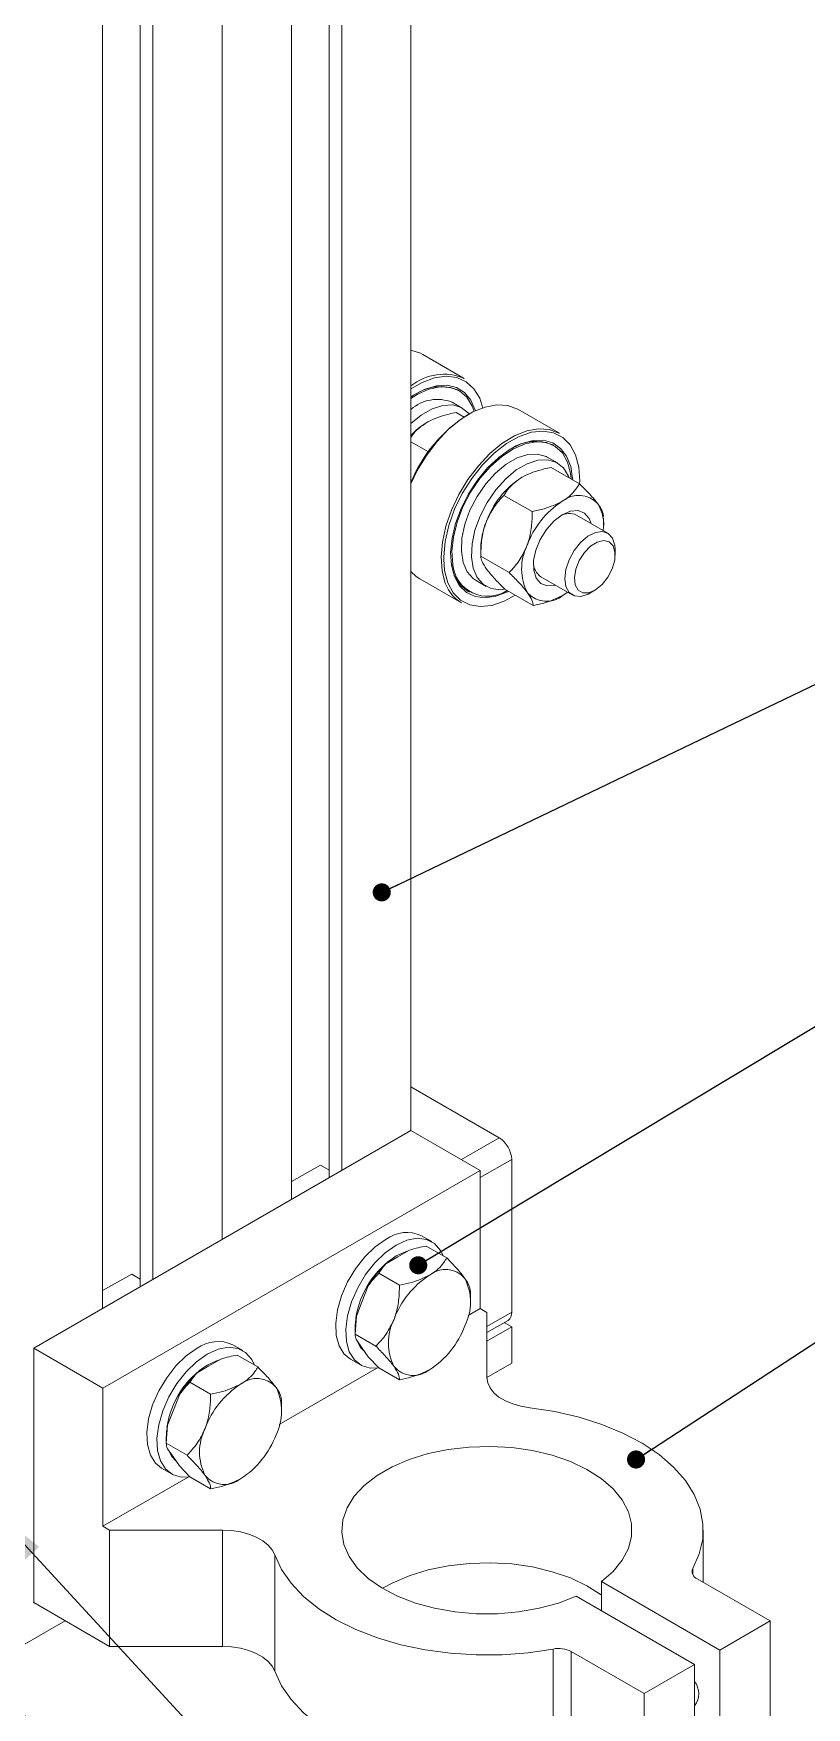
# Model space of a CAD drawing. Header units: millimetres. Extents: x 15 to 415, y 5 to 292.
# Drawn here: x 301 to 344.4, y 101.1 to 195.1 of the extents above; entities that cross this region are included whole.
import ezdxf

# ---------------------------------------------------------------- set-up
doc = ezdxf.new("R2010")
doc.units = ezdxf.units.MM
doc.dimstyles.new('SLDDIMSTYLE0', dxfattribs={"dimtxt": 0.18, "dimasz": 1.016, "dimexe": 0, "dimexo": 0.0625, "dimgap": 0, "dimtad": 0, "dimtih": 1, "dimtoh": 1, "dimdec": 0, "dimrnd": 1e-09, "dimzin": 0, "dimdsep": 46, "dimtxsty": 'Standard', "dimblk1": 'DOT', "dimblk2": 'DOT', "dimsah": 1, "dimcen": 0.09, "dimadec": 0, "dimazin": 0, "dimtfac": 1.016, "dimtdec": 0, "dimtofl": 0, "dimtmove": 0, "dimatfit": 3, "dimldrblk": 'DOT', "dimfxl": 1, "dimfrac": 2, "dimtolj": 1, "dimtzin": 0, "dimarcsym": 0})
doc.dimstyles.new('SLDDIMSTYLE1', dxfattribs={"dimtxt": 0.18, "dimasz": 3.302, "dimexe": 0, "dimexo": 0.0625, "dimgap": 0, "dimtad": 0, "dimtih": 1, "dimtoh": 1, "dimdec": 0, "dimrnd": 1e-09, "dimzin": 0, "dimdsep": 46, "dimtxsty": 'Standard', "dimsah": 1, "dimcen": 0.09, "dimadec": 0, "dimazin": 0, "dimtfac": 3.302, "dimtdec": 0, "dimtofl": 0, "dimtmove": 0, "dimatfit": 3, "dimfxl": 1, "dimfrac": 2, "dimtolj": 1, "dimtzin": 0, "dimarcsym": 0})

# ---------------------------------------------------------------- blocks, each defined once
blk = doc.blocks.new('_DOT')
at = {"color": 0, "linetype": 'ByBlock', "lineweight": -2}
blk.add_line((-0.5, 0), (-1, 0), dxfattribs=at)
at = {"color": 0, "linetype": 'ByBlock', "const_width": 0.5}
blk.add_lwpolyline([(-0.25, 0, 1), (0.25, 0, 1)], format="xyb", close=True, dxfattribs=at)

msp = doc.modelspace()

# ---------------------------------------------------------------- linework, layer by layer
at = {"color": 7, "linetype": 'Continuous', "lineweight": 15}
for p, q in [((322.219, 240.761), (322.219, 133.494)), ((317.623, 238.108), (317.623, 130.841)), ((318.33, 238.516), (318.33, 131.25)), ((315.501, 236.883), (315.501, 129.617)), ((311.612, 234.638), (311.612, 127.372)), ((307.723, 232.394), (307.723, 125.128)), ((307.016, 231.986), (307.016, 124.719)), ((304.893, 230.761), (304.893, 123.495)), ((325.215, 175.718), (322.882, 177.065)), ((324.911, 175.028), (324.84, 175.069)), ((325.102, 174.052), (324.536, 174.378)), ((330.554, 172.637), (328.22, 173.984)), ((323.101, 173.241), (323.101, 173.241)), ((324.755, 173.804), (325.199, 173.548)), ((322.219, 172.166), (323.203, 171.599)), ((330.44, 170.971), (329.875, 171.297)), ((330.25, 171.947), (330.179, 171.988)), ((328.44, 170.16), (328.44, 170.16)), ((330.094, 170.723), (331.681, 169.807)), ((327.44, 169.153), (329.028, 168.237)), ((333.271, 167.028), (331.509, 168.045)), ((333.037, 167.506), (333.037, 167.897)), ((326.143, 166.18), (326.143, 165.79)), ((326.143, 165.73), (327.73, 164.815)), ((333.685, 165.799), (333.685, 166.112)), ((329.51, 164.58), (331.271, 163.564)), ((322.722, 164.457), (325.055, 163.11)), ((325.43, 163.76), (325.501, 163.719)), ((325.876, 164.368), (326.442, 164.042)), ((327.499, 163.879), (329.086, 162.963)), ((330.769, 163.543), (331.021, 163.708)), ((332.272, 163.663), (332.543, 163.819)), ((330.74, 163.526), (330.74, 163.527)), ((327.169, 133.084), (322.219, 135.941)), ((301.03, 121.265), (322.219, 133.494)), ((322.219, 133.494), (326.108, 131.25)), ((327.876, 131.859), (327.876, 123.284)), ((304.919, 119.02), (326.108, 131.25)), ((315.501, 130.624), (317.141, 131.54)), ((317.141, 131.54), (317.623, 131.262)), ((326.108, 131.25), (326.108, 123.491)), ((323.382, 127.25), (322.817, 127.577)), ((323.065, 127.001), (324.228, 126.33)), ((321.476, 126.386), (320.814, 126.003)), ((322.139, 126.769), (321.476, 126.386)), ((304.893, 124.502), (306.534, 125.419)), ((306.534, 125.419), (307.016, 125.141)), ((320.411, 125.469), (321.574, 124.798)), ((319.818, 124.765), (319.486, 123.91)), ((325.555, 124.031), (325.555, 124.441)), ((319.486, 123.91), (319.155, 123.056)), ((325.431, 123.1), (326.108, 123.491)), ((326.483, 123.275), (326.108, 123.491)), ((326.483, 123.275), (326.483, 119.616)), ((319.085, 122.049), (319.155, 123.056)), ((319.085, 122.352), (319.085, 122.049)), ((326.483, 122.142), (327.669, 122.826)), ((326.483, 121.664), (327.875, 122.468)), ((327.875, 122.468), (327.461, 122.707)), ((327.875, 122.468), (327.875, 120.426)), ((301.03, 106.974), (301.03, 121.265)), ((304.919, 119.02), (301.03, 121.265)), ((312.776, 121.129), (312.21, 121.455)), ((319.085, 122.049), (320.247, 121.378)), ((319.155, 121.728), (319.486, 121.256)), ((311.533, 120.647), (310.87, 120.264)), ((312.459, 120.879), (313.621, 120.208)), ((318.818, 120.648), (319.383, 120.322)), ((319.486, 121.256), (319.818, 120.785)), ((320.411, 120.161), (319.818, 120.785)), ((326.483, 119.623), (327.875, 120.426)), ((310.87, 120.264), (310.207, 119.882)), ((314.824, 116.979), (320.309, 120.144)), ((320.411, 120.161), (321.574, 119.49)), ((304.919, 111.262), (304.919, 119.02)), ((309.211, 118.643), (308.88, 117.789)), ((309.805, 119.348), (310.968, 118.676)), ((308.88, 117.789), (308.548, 116.934)), ((314.948, 117.909), (314.948, 118.32)), ((308.478, 115.928), (308.548, 116.934)), ((308.478, 116.23), (308.478, 115.928)), ((308.478, 115.928), (309.641, 115.257)), ((308.548, 115.606), (308.88, 115.135)), ((308.88, 115.135), (309.211, 114.663)), ((304.919, 111.262), (309.702, 114.023)), ((308.211, 114.527), (308.777, 114.2)), ((309.805, 114.039), (309.211, 114.663)), ((309.805, 114.039), (310.968, 113.368)), ((304.919, 111.262), (305.294, 111.046)), ((305.294, 111.046), (311.633, 111.046)), ((305.294, 111.046), (305.294, 104.513)), ((311.633, 104.513), (311.633, 111.046)), ((338.633, 108.115), (338.633, 111.046)), ((314.574, 109.657), (314.574, 103.124)), ((332.91, 108.153), (339.565, 104.312)), ((332.91, 108.153), (332.91, 106.521)), ((338.293, 108.311), (342.393, 105.945)), ((338.15, 103.496), (331.496, 107.337)), ((301.004, 106.959), (301.03, 106.974)), ((305.294, 104.513), (301.03, 106.974)), ((295.348, 101.653), (302.798, 105.953)), ((339.565, 104.312), (342.393, 105.945)), ((342.393, 105.945), (342.393, 99.411)), ((311.633, 104.513), (305.294, 104.513)), ((330.208, 97.838), (330.208, 104.371)), ((331.222, 104.23), (335.322, 101.864)), ((331.222, 104.23), (331.222, 97.697)), ((335.322, 101.864), (338.15, 103.496)), ((338.15, 103.496), (338.15, 96.963)), ((339.565, 104.312), (339.565, 97.779)), ((335.322, 101.864), (335.322, 95.33))]:
    msp.add_line(p, q, dxfattribs=at)
at = {"color": 8, "linetype": 'Continuous', "lineweight": 15}
for p, q in [((324.057, 165.573), (324.11, 164.927)), ((324.082, 164.426), (323.97, 164.914)), ((325.05, 131.861), (327.169, 133.084)), ((327.876, 131.859), (326.108, 130.839)), ((326.483, 122.48), (327.876, 123.284)), ((338.048, 108.896), (338.048, 108.542))]:
    msp.add_line(p, q, dxfattribs=at)
at = {"color": 7, "linetype": 'Continuous', "lineweight": 15, "flags": 128}
for points in [[(322.882, 177.065), (322.754, 177.132), (322.219, 177.296)], [(326.257, 174.053), (326.08, 174.603), (325.758, 175.141), (325.326, 175.535), (324.799, 175.772), (324.196, 175.843), (323.535, 175.747), (322.841, 175.485), (322.219, 175.125)], [(322.219, 174.674), (322.369, 174.773), (323.02, 175.114), (323.654, 175.303), (324.247, 175.334), (324.779, 175.205), (325.23, 174.921), (325.583, 174.492), (325.826, 173.933), (325.837, 173.894)], [(322.219, 174.592), (322.572, 174.813), (323.227, 175.108), (323.855, 175.242), (324.432, 175.21), (324.937, 175.013), (325.349, 174.658), (325.653, 174.159), (325.762, 173.86)], [(328.22, 173.984), (328.194, 173.999), (327.654, 174.197), (327.044, 174.236), (326.384, 174.113), (325.694, 173.833), (324.997, 173.405), (324.316, 172.842), (323.671, 172.163), (323.085, 171.389), (322.575, 170.546), (322.219, 169.807)], [(322.219, 173.181), (322.797, 173.658), (323.408, 174.011), (324.005, 174.204), (324.561, 174.228), (325.047, 174.082), (325.443, 173.772), (325.487, 173.72)], [(323.97, 164.914), (323.916, 165.685), (323.987, 166.527), (324.181, 167.413), (324.491, 168.313), (324.908, 169.199), (325.418, 170.043), (326.005, 170.816), (326.649, 171.495), (327.331, 172.058), (328.028, 172.486), (328.717, 172.766), (329.378, 172.889), (329.988, 172.851), (330.527, 172.652), (330.554, 172.637)], [(331.689, 169.818), (331.693, 169.958), (331.641, 170.739), (331.46, 171.421), (331.157, 171.981), (330.742, 172.4), (330.23, 172.663), (329.638, 172.762), (328.985, 172.693), (328.295, 172.458), (327.591, 172.066), (326.896, 171.53), (326.234, 170.868), (325.629, 170.102), (325.1, 169.259), (324.665, 168.368), (324.34, 167.458), (324.135, 166.561), (324.058, 165.708), (324.057, 165.573)], [(324.494, 165.223), (324.447, 165.947), (324.524, 166.739), (324.722, 167.571), (325.034, 168.412), (325.449, 169.232), (325.952, 170.002), (326.524, 170.693), (327.145, 171.281), (327.792, 171.744), (328.443, 172.066), (329.073, 172.235), (329.659, 172.245), (330.181, 172.095), (330.62, 171.792), (330.96, 171.345), (331.188, 170.771), (331.296, 170.091), (331.3, 170.027)], [(324.563, 165.276), (324.518, 166.009), (324.602, 166.811), (324.811, 167.653), (325.139, 168.502), (325.571, 169.325), (326.092, 170.091), (326.682, 170.77), (327.317, 171.336), (327.974, 171.767), (328.627, 172.047), (329.251, 172.165), (329.823, 172.117), (330.319, 171.904), (330.722, 171.535), (331.015, 171.023), (331.187, 170.389), (331.224, 170.071)], [(325.876, 164.368), (325.72, 164.474), (325.376, 164.86), (325.15, 165.386), (325.051, 166.026), (325.084, 166.75), (325.248, 167.525), (325.534, 168.315), (325.93, 169.082), (326.417, 169.79), (326.972, 170.407), (327.57, 170.904), (328.181, 171.257), (328.778, 171.45), (329.334, 171.473), (329.82, 171.327), (329.875, 171.297)], [(327.465, 163.877), (327.253, 163.856), (326.729, 163.918), (326.285, 164.147), (325.942, 164.534), (325.716, 165.059), (325.617, 165.699), (325.65, 166.424), (325.813, 167.199), (326.1, 167.988), (326.496, 168.755), (326.983, 169.464), (327.538, 170.081), (328.135, 170.577), (328.747, 170.93), (329.344, 171.123), (329.899, 171.147), (330.386, 171), (330.782, 170.691), (331.069, 170.232), (331.106, 170.139)], [(330.332, 164.105), (330.296, 164.096), (329.868, 164.067), (329.511, 164.209), (329.253, 164.511), (329.115, 164.948), (329.109, 165.485), (329.235, 166.078), (329.483, 166.68), (329.833, 167.241), (330.256, 167.716), (330.718, 168.066), (331.182, 168.264), (331.61, 168.293), (331.968, 168.151), (332.226, 167.849), (332.332, 167.57)], [(332.272, 163.663), (332.174, 163.61), (331.762, 163.478), (331.396, 163.508), (331.107, 163.696), (330.922, 164.026), (330.857, 164.47), (330.917, 164.986), (331.098, 165.53), (331.383, 166.054), (331.746, 166.51), (332.157, 166.858), (332.577, 167.067), (332.971, 167.119), (333.302, 167.009), (333.542, 166.747), (333.542, 166.747)], [(333.569, 166.312), (333.676, 165.957), (333.661, 165.514), (333.524, 165.03), (333.281, 164.558), (332.958, 164.149), (332.59, 163.848), (332.216, 163.686), (331.878, 163.682), (331.612, 163.835), (331.447, 164.13), (331.4, 164.534), (331.477, 165.004), (331.67, 165.489), (331.957, 165.935), (332.308, 166.296), (332.683, 166.531), (333.044, 166.615), (333.35, 166.539), (333.569, 166.312)], [(333.542, 166.747), (333.668, 166.355), (333.685, 166.112)], [(322.219, 164.88), (322.511, 164.599), (322.722, 164.457)], [(324.11, 164.927), (324.291, 164.244), (324.594, 163.684), (325.008, 163.266), (325.52, 163.002), (326.113, 162.904), (326.765, 162.973), (327.455, 163.207), (328.077, 163.545)], [(327.688, 163.77), (327.632, 163.742), (326.989, 163.495), (326.378, 163.405), (325.821, 163.476), (325.339, 163.703), (324.948, 164.08), (324.663, 164.593), (324.494, 165.223)], [(320.817, 127.379), (320.209, 126.952), (319.629, 126.392), (319.105, 125.725), (318.661, 124.983), (318.318, 124.2), (318.092, 123.413), (317.993, 122.659), (318.026, 121.973), (318.19, 121.387), (318.476, 120.928), (318.818, 120.648)], [(321.383, 127.053), (320.775, 126.625), (320.195, 126.065), (319.671, 125.399), (319.227, 124.657), (318.884, 123.874), (318.657, 123.087), (318.559, 122.333), (318.592, 121.647), (318.755, 121.06), (319.042, 120.602), (319.438, 120.292), (319.925, 120.145), (320.416, 120.158)], [(324.04, 126.438), (323.882, 126.758), (323.539, 127.145), (323.094, 127.374), (322.57, 127.436), (321.991, 127.327), (321.383, 127.053)], [(321.383, 126.44), (321.913, 126.674), (322.032, 126.707)], [(313.434, 120.316), (313.275, 120.637), (312.932, 121.023), (312.488, 121.253), (311.964, 121.315), (311.384, 121.206), (310.776, 120.931)], [(319.62, 121.066), (319.393, 121.31), (319.224, 121.629)], [(310.211, 121.257), (309.602, 120.83), (309.023, 120.27), (308.499, 119.604), (308.055, 118.861), (307.712, 118.079), (307.485, 117.292), (307.386, 116.538), (307.419, 115.852), (307.583, 115.265), (307.869, 114.807), (308.211, 114.527)], [(310.776, 120.931), (310.168, 120.504), (309.589, 119.944), (309.064, 119.277), (308.62, 118.535), (308.277, 117.752), (308.051, 116.965), (307.952, 116.211), (307.985, 115.525), (308.149, 114.939), (308.435, 114.48), (308.831, 114.17), (309.318, 114.024), (309.81, 114.037)], [(310.776, 120.319), (311.306, 120.553), (311.426, 120.585)], [(328.889, 117.919), (328.396, 118.003), (327.935, 118.133), (327.519, 118.308), (327.161, 118.52), (326.871, 118.765), (326.658, 119.034), (326.527, 119.321), (326.483, 119.616)], [(328.889, 117.919), (330.3, 117.703), (331.656, 117.391), (332.937, 116.987), (334.125, 116.498), (335.203, 115.929), (336.155, 115.29), (336.967, 114.59), (337.628, 113.839), (338.128, 113.048), (338.46, 112.227), (338.619, 111.39), (338.602, 110.547), (338.411, 109.712), (338.048, 108.896)], [(331.496, 107.337), (330.498, 106.953), (329.414, 106.657), (328.267, 106.456), (327.081, 106.355), (325.882, 106.355), (324.696, 106.457), (323.549, 106.658), (322.465, 106.954), (321.468, 107.338), (320.58, 107.803), (319.819, 108.338), (319.203, 108.932), (318.744, 109.571), (318.453, 110.242), (318.336, 110.931), (318.395, 111.622), (318.629, 112.301), (319.033, 112.952), (319.598, 113.562), (320.312, 114.118), (321.16, 114.608), (322.123, 115.02), (323.18, 115.346), (324.309, 115.579), (325.485, 115.714), (326.683, 115.748), (327.876, 115.68), (329.039, 115.512), (330.147, 115.248), (331.175, 114.892), (332.102, 114.453), (332.907, 113.94), (333.574, 113.365), (334.087, 112.74), (334.435, 112.077), (334.611, 111.393), (334.611, 110.701), (334.436, 110.016), (334.088, 109.354), (333.576, 108.729), (332.91, 108.153)], [(309.014, 114.944), (308.786, 115.189), (308.618, 115.507)], [(311.633, 111.046), (312.145, 111.02), (312.642, 110.945), (313.109, 110.822), (313.533, 110.654), (313.901, 110.448), (314.203, 110.208), (314.429, 109.942), (314.574, 109.657)], [(314.574, 109.657), (314.948, 108.843), (315.489, 108.06), (316.189, 107.321), (317.037, 106.635), (318.022, 106.013), (319.129, 105.464), (320.342, 104.995), (321.643, 104.614), (323.015, 104.325), (324.436, 104.134), (325.887, 104.042), (327.347, 104.051), (328.794, 104.162), (330.208, 104.371)], [(320.619, 107.779), (321.16, 108.074), (322.123, 108.487), (323.18, 108.813), (324.309, 109.046), (325.485, 109.181), (326.683, 109.215), (327.876, 109.147), (329.039, 108.979), (330.147, 108.714), (331.175, 108.359), (332.102, 107.92), (332.907, 107.407), (332.91, 107.406)], [(314.574, 103.124), (314.429, 103.409), (314.203, 103.675), (313.901, 103.915), (313.533, 104.121), (313.109, 104.289), (312.642, 104.412), (312.145, 104.487), (311.633, 104.513)], [(330.208, 97.838), (328.794, 97.628), (327.347, 97.518), (325.887, 97.509), (324.436, 97.601), (323.015, 97.792), (321.643, 98.081), (320.342, 98.462), (319.129, 98.931), (318.022, 99.48), (317.037, 100.102), (316.189, 100.788), (315.489, 101.527), (314.948, 102.31), (314.574, 103.124)]]:
    msp.add_lwpolyline(points, dxfattribs=at)
at = {"color": 7, "linetype": 'Continuous', "lineweight": 15}
for centre, radius, start, end in [((324.066, 173.037), 2.917, 66.80612, 129.28217), ((323.876, 172.726), 2.534, 67.6289, 122.90829), ((323.705, 172.289), 2.249, 68.31053, 131.35741), ((329.677, 166.862), 8.039, 121.85797, 158.06831), ((325.15, 169.806), 4, 121.28628, 137.11239), ((329.212, 169.671), 2.51, 67.34899, 123.1882), ((331.157, 165.941), 5.019, 123.1568, 160.13509), ((333.455, 164.615), 5.019, 123.1568, 160.13509), ((331.639, 167.707), 1.448, 42.0399, 129.94098), ((330.777, 167.5), 2.267, 351.70498, 31.27078), ((330.339, 166.104), 4.196, 158.42345, 178.95769), ((331.102, 167.182), 0.954, 64.76404, 120.44667), ((331.349, 165.031), 2.915, 153.74387, 207.53291), ((326.521, 165.477), 2.035, 184.51589, 237.57717), ((326.519, 165.443), 1.962, 184.8724, 303.86779), ((330.074, 165.375), 0.975, 180.22265, 234.60152), ((326.244, 165.007), 2.239, 195.04951, 237.94152), ((329.839, 164.653), 1.448, 222.03968, 309.94111), ((326.341, 131.789), 1.537, 2.60216, 57.39772), ((321.985, 125.782), 1.978, 65.12881, 126.17288), ((324.096, 122.204), 5.031, 122.63789, 171.60534), ((324.485, 122.033), 5.408, 132.75306, 149.65513), ((325.946, 121.159), 4.987, 122.63345, 159.77471), ((324.161, 124.252), 1.429, 40.51773, 129.23759), ((322.592, 123.853), 2.968, 333.43975, 26.56025), ((327.396, 123.226), 0.483, 304.32548, 6.98228), ((322.858, 122.332), 3.773, 168.93135, 179.69787), ((323.921, 121.556), 2.968, 153.43985, 206.56015), ((320.567, 124.25), 4.987, 302.63346, 339.77472), ((311.378, 119.661), 1.978, 65.12879, 126.17291), ((313.489, 116.082), 5.031, 122.63791, 171.60533), ((313.878, 115.911), 5.408, 132.75309, 149.65512), ((313.554, 118.13), 1.429, 40.51773, 129.23761), ((322.353, 121.157), 1.429, 220.51777, 309.2376), ((315.339, 115.037), 4.987, 122.63345, 159.77472), ((311.986, 117.732), 2.968, 333.4398, 26.5602), ((312.251, 116.21), 3.773, 168.9311, 179.69801), ((313.314, 115.434), 2.968, 153.43982, 206.56018), ((309.961, 118.129), 4.987, 302.63345, 339.77472), ((311.746, 115.036), 1.429, 220.51774, 309.2376), ((338.442, 108.717), 0.433, 155.58132, 249.82035), ((330.514, 102.855), 1.546, 62.74206, 101.39256), ((337.242, 101.863), 1.134, 323.19735, 37.13513)]:
    msp.add_arc(centre, radius, start, end, dxfattribs=at)
for points, knots in [([(322.219, 172.406), (322.267, 172.482), (322.457, 172.784), (322.809, 173.036), (323.073, 173.224)], [0, 0, 0, 0, 0.251813, 1, 1, 1, 1]), ([(323.073, 173.224), (323.101, 173.24), (323.467, 173.452), (324.049, 173.653), (324.625, 173.777), (324.755, 173.804)], [0, 0, 0, 0, 0.059412, 0.787736, 1, 1, 1, 1]), ([(327.44, 169.153), (327.522, 169.288), (327.741, 169.65), (328.153, 169.953), (328.412, 170.143)], [0, 0, 0, 0, 0.372648, 1, 1, 1, 1]), ([(328.412, 170.143), (328.439, 170.159), (328.806, 170.371), (329.387, 170.572), (329.964, 170.695), (330.094, 170.723)], [0, 0, 0, 0, 0.059412, 0.7877365, 1, 1, 1, 1]), ([(331.681, 169.807), (331.635, 169.731), (331.431, 169.392), (331.095, 169.05), (330.737, 168.833), (330.71, 168.817)], [0, 0, 0, 0, 0.2122635, 0.940588, 1, 1, 1, 1]), ([(332.714, 168.676), (332.575, 168.851), (332.297, 169.198), (331.885, 169.605), (331.681, 169.807)], [0, 0, 0, 0, 0.503998, 1, 1, 1, 1]), ([(326.436, 167.647), (326.571, 167.936), (326.838, 168.51), (327.241, 168.94), (327.44, 169.153)], [0, 0, 0, 0, 0.503999, 1, 1, 1, 1]), ([(330.71, 168.817), (330.388, 168.663), (329.875, 168.418), (329.258, 168.286), (329.028, 168.237)], [0, 0, 0, 0, 0.627352, 1, 1, 1, 1]), ([(333.037, 167.956), (333.027, 168.034), (333.007, 168.195), (332.869, 168.459), (332.742, 168.638), (332.714, 168.676)], [0, 0, 0, 0, 0.432382, 0.879548, 1, 1, 1, 1]), ([(326.143, 165.73), (326.149, 166.013), (326.161, 166.587), (326.288, 167.233), (326.41, 167.574), (326.436, 167.647)], [0, 0, 0, 0, 0.432384, 0.879553, 1, 1, 1, 1]), ([(329.028, 168.237), (329.022, 167.954), (329.01, 167.38), (328.882, 166.734), (328.76, 166.393), (328.734, 166.32)], [0, 0, 0, 0, 0.432382, 0.87955, 1, 1, 1, 1]), ([(326.466, 165.01), (326.367, 165.161), (326.171, 165.461), (326.152, 165.641), (326.143, 165.73)], [0, 0, 0, 0, 0.503999, 1, 1, 1, 1]), ([(328.734, 166.32), (328.6, 166.031), (328.332, 165.457), (327.93, 165.028), (327.73, 164.815)], [0, 0, 0, 0, 0.503996, 1, 1, 1, 1]), ([(327.499, 163.879), (327.323, 164.054), (326.966, 164.409), (326.635, 164.784), (326.495, 164.97), (326.466, 165.01)], [0, 0, 0, 0, 0.432386, 0.879552, 1, 1, 1, 1]), ([(327.73, 164.815), (327.906, 164.64), (328.264, 164.284), (328.594, 163.909), (328.734, 163.723), (328.764, 163.684)], [0, 0, 0, 0, 0.432382, 0.879548, 1, 1, 1, 1]), ([(328.764, 163.684), (328.863, 163.532), (329.058, 163.233), (329.077, 163.052), (329.086, 162.963)], [0, 0, 0, 0, 0.503998, 1, 1, 1, 1]), ([(329.086, 162.963), (329.316, 163.012), (329.934, 163.145), (330.447, 163.389), (330.769, 163.543)], [0, 0, 0, 0, 0.372648, 1, 1, 1, 1]), ([(322.139, 126.769), (322.299, 126.817), (322.599, 126.907), (322.917, 126.971), (323.065, 127.001)], [0, 0, 0, 0, 0.535033, 1, 1, 1, 1]), ([(320.411, 125.469), (320.494, 125.601), (320.608, 125.784), (320.768, 125.955), (320.814, 126.003)], [0, 0, 0, 0, 0.717744, 1, 1, 1, 1]), ([(324.228, 126.33), (324.175, 126.244), (323.968, 125.908), (323.625, 125.575), (323.278, 125.371), (323.257, 125.359)], [0, 0, 0, 0, 0.240588, 0.952758, 1, 1, 1, 1]), ([(325.247, 125.18), (325.11, 125.358), (324.837, 125.711), (324.43, 126.125), (324.228, 126.33)], [0, 0, 0, 0, 0.503997, 1, 1, 1, 1]), ([(319.818, 124.765), (319.825, 124.775), (320.003, 125.033), (320.212, 125.255), (320.411, 125.469)], [0, 0, 0, 0, 0.038998, 1, 1, 1, 1]), ([(323.257, 125.359), (322.934, 125.209), (322.421, 124.971), (321.803, 124.845), (321.574, 124.798)], [0, 0, 0, 0, 0.628916, 1, 1, 1, 1]), ([(325.555, 124.441), (325.547, 124.523), (325.531, 124.688), (325.398, 124.959), (325.273, 125.141), (325.247, 125.18)], [0, 0, 0, 0, 0.432383, 0.87955, 1, 1, 1, 1]), ([(321.574, 124.798), (321.567, 124.516), (321.551, 123.942), (321.418, 123.296), (321.293, 122.955), (321.266, 122.883)], [0, 0, 0, 0, 0.432383, 0.87955, 1, 1, 1, 1]), ([(321.266, 122.883), (321.129, 122.594), (320.857, 122.021), (320.449, 121.591), (320.247, 121.378)], [0, 0, 0, 0, 0.503997, 1, 1, 1, 1]), ([(319.155, 121.728), (319.153, 121.733), (319.102, 121.859), (319.093, 121.956), (319.085, 122.049)], [0, 0, 0, 0, 0.038997, 1, 1, 1, 1]), ([(320.247, 121.378), (320.421, 121.201), (320.775, 120.841), (321.1, 120.459), (321.237, 120.269), (321.266, 120.229)], [0, 0, 0, 0, 0.432384, 0.87955, 1, 1, 1, 1]), ([(311.533, 120.647), (311.693, 120.695), (311.992, 120.785), (312.31, 120.849), (312.459, 120.879)], [0, 0, 0, 0, 0.535033, 1, 1, 1, 1]), ([(309.805, 119.348), (309.887, 119.479), (310.001, 119.662), (310.162, 119.834), (310.207, 119.882)], [0, 0, 0, 0, 0.717744, 1, 1, 1, 1]), ([(313.621, 120.208), (313.569, 120.123), (313.361, 119.786), (313.018, 119.453), (312.672, 119.25), (312.65, 119.237)], [0, 0, 0, 0, 0.240588, 0.952757, 1, 1, 1, 1]), ([(314.64, 119.059), (314.503, 119.237), (314.231, 119.59), (313.823, 120.003), (313.621, 120.208)], [0, 0, 0, 0, 0.503997, 1, 1, 1, 1]), ([(321.266, 120.229), (321.363, 120.075), (321.553, 119.769), (321.567, 119.582), (321.574, 119.49)], [0, 0, 0, 0, 0.503997, 1, 1, 1, 1]), ([(321.574, 119.49), (321.803, 119.537), (322.421, 119.663), (322.934, 119.901), (323.257, 120.05)], [0, 0, 0, 0, 0.371084, 1, 1, 1, 1]), ([(309.211, 118.643), (309.218, 118.653), (309.397, 118.911), (309.605, 119.134), (309.805, 119.348)], [0, 0, 0, 0, 0.038998, 1, 1, 1, 1]), ([(310.968, 118.676), (310.96, 118.394), (310.944, 117.821), (310.811, 117.175), (310.686, 116.834), (310.66, 116.761)], [0, 0, 0, 0, 0.432384, 0.87955, 1, 1, 1, 1]), ([(312.65, 119.237), (312.327, 119.087), (311.814, 118.849), (311.197, 118.723), (310.968, 118.676)], [0, 0, 0, 0, 0.628916, 1, 1, 1, 1]), ([(314.948, 118.32), (314.94, 118.401), (314.924, 118.566), (314.792, 118.837), (314.667, 119.02), (314.64, 119.059)], [0, 0, 0, 0, 0.432383, 0.87955, 1, 1, 1, 1]), ([(310.66, 116.761), (310.523, 116.472), (310.25, 115.899), (309.843, 115.47), (309.641, 115.257)], [0, 0, 0, 0, 0.503997, 1, 1, 1, 1]), ([(308.548, 115.606), (308.546, 115.611), (308.496, 115.737), (308.487, 115.834), (308.478, 115.928)], [0, 0, 0, 0, 0.038998, 1, 1, 1, 1]), ([(309.641, 115.257), (309.815, 115.079), (310.168, 114.719), (310.494, 114.337), (310.631, 114.148), (310.66, 114.107)], [0, 0, 0, 0, 0.432383, 0.87955, 1, 1, 1, 1]), ([(310.66, 114.107), (310.756, 113.953), (310.947, 113.647), (310.961, 113.461), (310.968, 113.368)], [0, 0, 0, 0, 0.503997, 1, 1, 1, 1]), ([(310.968, 113.368), (311.197, 113.415), (311.814, 113.541), (312.327, 113.779), (312.65, 113.929)], [0, 0, 0, 0, 0.371084, 1, 1, 1, 1])]:
    msp.add_open_spline(points, degree=3, knots=knots, dxfattribs=at)

# ---------------------------------------------------------------- leaders
at = {"color": 7, "linetype": 'Continuous', "lineweight": 0}
for points, dimstyle in [([(330.902, 203.476), (362.254, 187.913)], 'SLDDIMSTYLE0'), ([(320.577, 146.859), (362.225, 166.851)], 'SLDDIMSTYLE0'), ([(322.626, 125.92), (362.451, 149.898)], 'SLDDIMSTYLE0'), ([(334.858, 115.013), (362.548, 133.095)], 'SLDDIMSTYLE0'), ([(298.704, 112.17), (324.54, 84.197)], 'SLDDIMSTYLE1'), ([(298.72, 104.581), (307.638, 85.077)], 'SLDDIMSTYLE0')]:
    msp.add_leader(points, dimstyle=dimstyle, dxfattribs=at)

doc.saveas('drawing.dxf')
